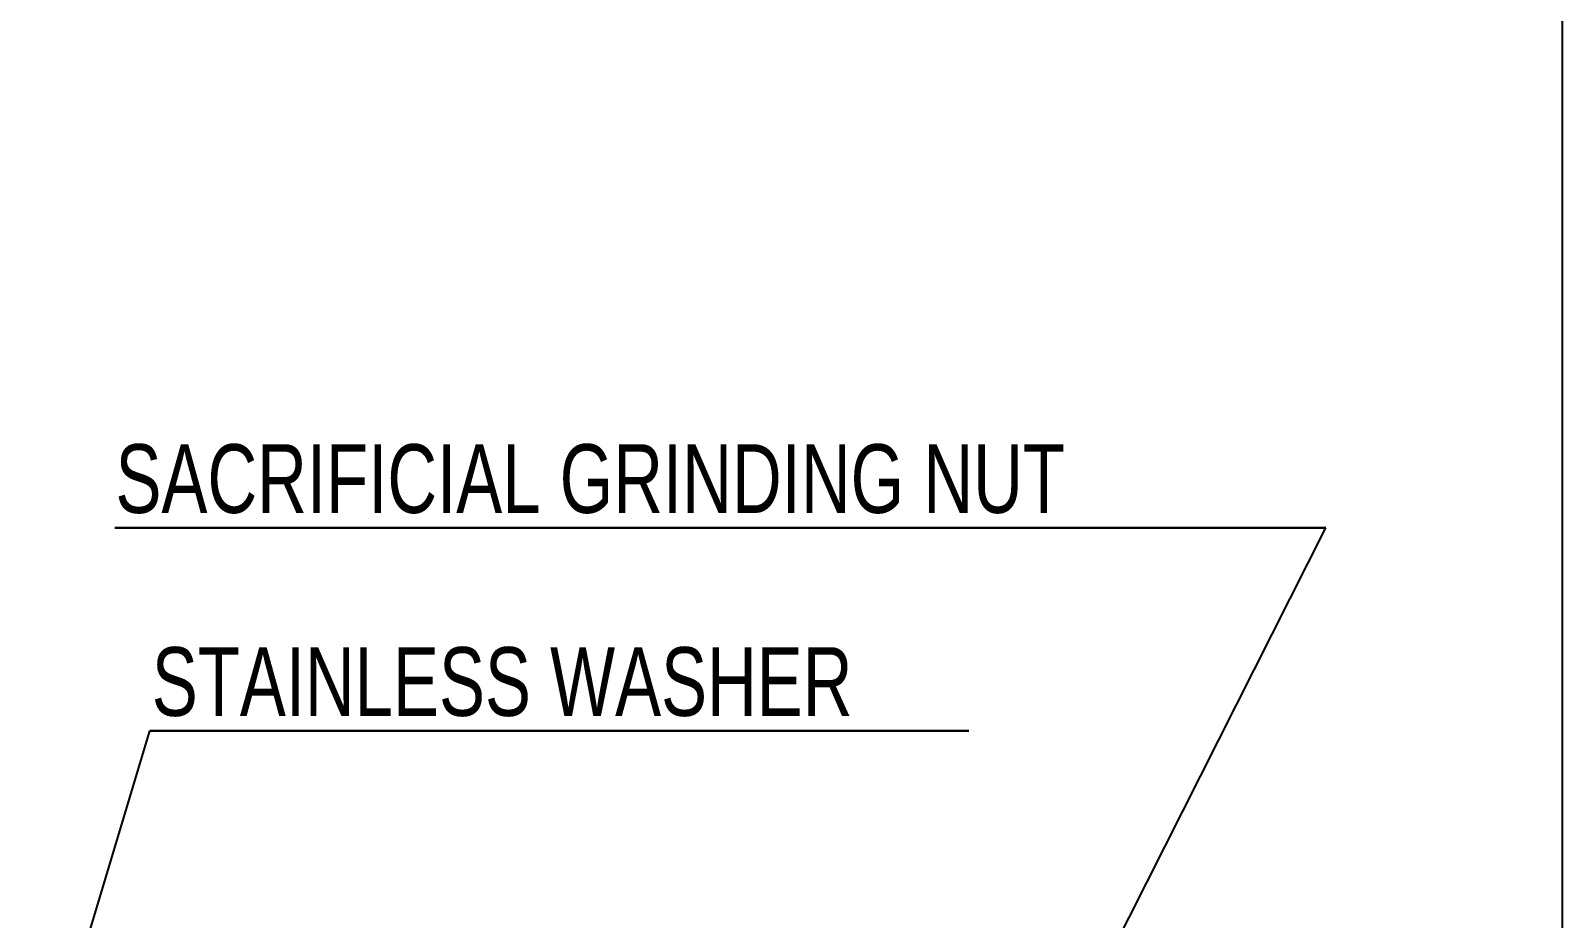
# Model space of a CAD drawing. Header units: inches. Extents: x 0.03 to 2.74, y 0.01 to 1.91.
# Drawn here: x 2.4805 to 2.7365, y 0.5343 to 0.6826 of the extents above; entities that cross this region are included whole.
import ezdxf

# ---------------------------------------------------------------- set-up
doc = ezdxf.new("R2010")
doc.units = ezdxf.units.IN
doc.header["$MEASUREMENT"] = 0
doc.layers.add('SLD-0_0', color=7, linetype='Continuous')
doc.styles.add('SLDTEXTSTYLE0', font='TXT', dxfattribs={"width": 0.75})
doc.dimstyles.new('SLDDIMSTYLE1', dxfattribs={"dimtxt": 0.18, "dimasz": 0.010833, "dimexe": 0, "dimexo": 0.0625, "dimgap": 0, "dimtad": 0, "dimtih": 1, "dimtoh": 1, "dimdec": 0, "dimrnd": 1e-09, "dimzin": 0, "dimdsep": 46, "dimtxsty": 'Standard', "dimsah": 1, "dimcen": 0.09, "dimadec": 0, "dimazin": 0, "dimtfac": 0.010833, "dimtdec": 0, "dimtofl": 0, "dimtmove": 0, "dimatfit": 3, "dimfxl": 1, "dimfrac": 2, "dimtolj": 1, "dimtzin": 0, "dimarcsym": 0})

# ---------------------------------------------------------------- blocks, each defined once
blk = doc.blocks.new('SW_NOTE_49')
at = {"layer": 'SLD-0_0', "color": 0}
for p, q in [((-0.20235, 0), (0, 0)), ((0, 0), (-0.20235, 0)), ((-0.20235, 0), (0, 0)), ((0, 0), (-0.20235, 0)), ((-0.20235, 0), (0, 0)), ((0, 0), (-0.20235, 0))]:
    blk.add_line(p, q, dxfattribs=at)
at = {"layer": 'SLD-0_0', "color": 0, "insert": (-0.20225, 0.01396), "char_height": 0.0114829, "attachment_point": 1, "style": 'SLDTEXTSTYLE0'}
blk.add_mtext('SACRIFICIAL GRINDING NUT', dxfattribs=at)
blk = doc.blocks.new('SW_NOTE_51')
at = {"layer": 'SLD-0_0', "color": 0}
for p, q in [((0, 0), (0.13685, 0)), ((0.13685, 0), (0, 0)), ((0, 0), (0.13685, 0)), ((0.13685, 0), (0, 0)), ((0, 0), (0.13685, 0)), ((0.13685, 0), (0, 0))]:
    blk.add_line(p, q, dxfattribs=at)
at = {"layer": 'SLD-0_0', "color": 0, "insert": (0.00032, 0.01397), "char_height": 0.0114829, "attachment_point": 1, "style": 'SLDTEXTSTYLE0'}
blk.add_mtext('STAINLESS WASHER', dxfattribs=at)

msp = doc.modelspace()

# ---------------------------------------------------------------- linework, layer by layer
at = {"layer": 'SLD-0_0'}
msp.add_line((2.73645, 0.01018), (2.73645, 1.90654), dxfattribs=at)

# ---------------------------------------------------------------- block references
at = {"layer": 'SLD-0_0', "color": 7}
for name, p in [('SW_NOTE_49', (2.6969, 0.59956)), ('SW_NOTE_51', (2.5004, 0.56564))]:
    msp.add_blockref(name, p, dxfattribs=at)

# ---------------------------------------------------------------- leaders
for points in [[(2.64602, 0.49874), (2.6969, 0.59956)], [(2.48047, 0.49939), (2.5004, 0.56564)]]:
    msp.add_leader(points, dimstyle='SLDDIMSTYLE1', override={"dimscale": 1, "dimgap": 0, "dimtad": 0, "dimclrd": 0}, dxfattribs=at)

doc.saveas('drawing.dxf')
